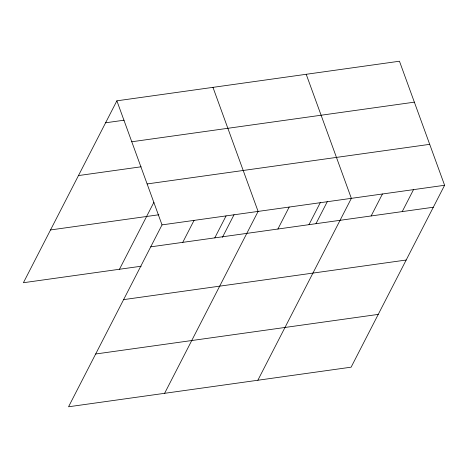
<?xml version="1.0" encoding="UTF-8"?>
<svg xmlns="http://www.w3.org/2000/svg" width="468" height="468" viewBox="0 0 468 468"><rect width="100%" height="100%" fill="white"/><g stroke="black" fill="none" stroke-linecap="round" stroke-linejoin="round"><path stroke-width="0.7" d="M116.883 100.825L162.022 224.88L68.539 406.78L351.117 367.175L444.6 185.275L399.461 61.22L116.883 100.825L23.4 282.725L141.166 266.222M119.475 269.258L153.919 202.24M182.754 242.36L194.044 220.393M214.783 237.873L226.073 215.9M222.417 237.34L234.041 214.724M164.613 393.313L258.096 211.413L212.963 87.358M277.893 229.027L289.183 207.055M308.974 224.669L320.264 202.702M315.988 223.645L327.29 201.655M257.862 380.244L351.351 198.344L306.212 74.289M371.142 215.959L382.432 193.986M402.223 211.6L413.519 189.634M105.592 122.797L124.096 120.2M131.777 141.763L414.361 102.159M78.472 175.57L141.096 166.795M147.127 183.942L429.706 144.337M50.526 229.952L158.892 214.759M162.022 224.88L444.6 185.275M150.731 246.847L433.31 207.242M123.605 299.625L406.183 260.021M95.659 354.001L378.238 314.397"/></g></svg>
